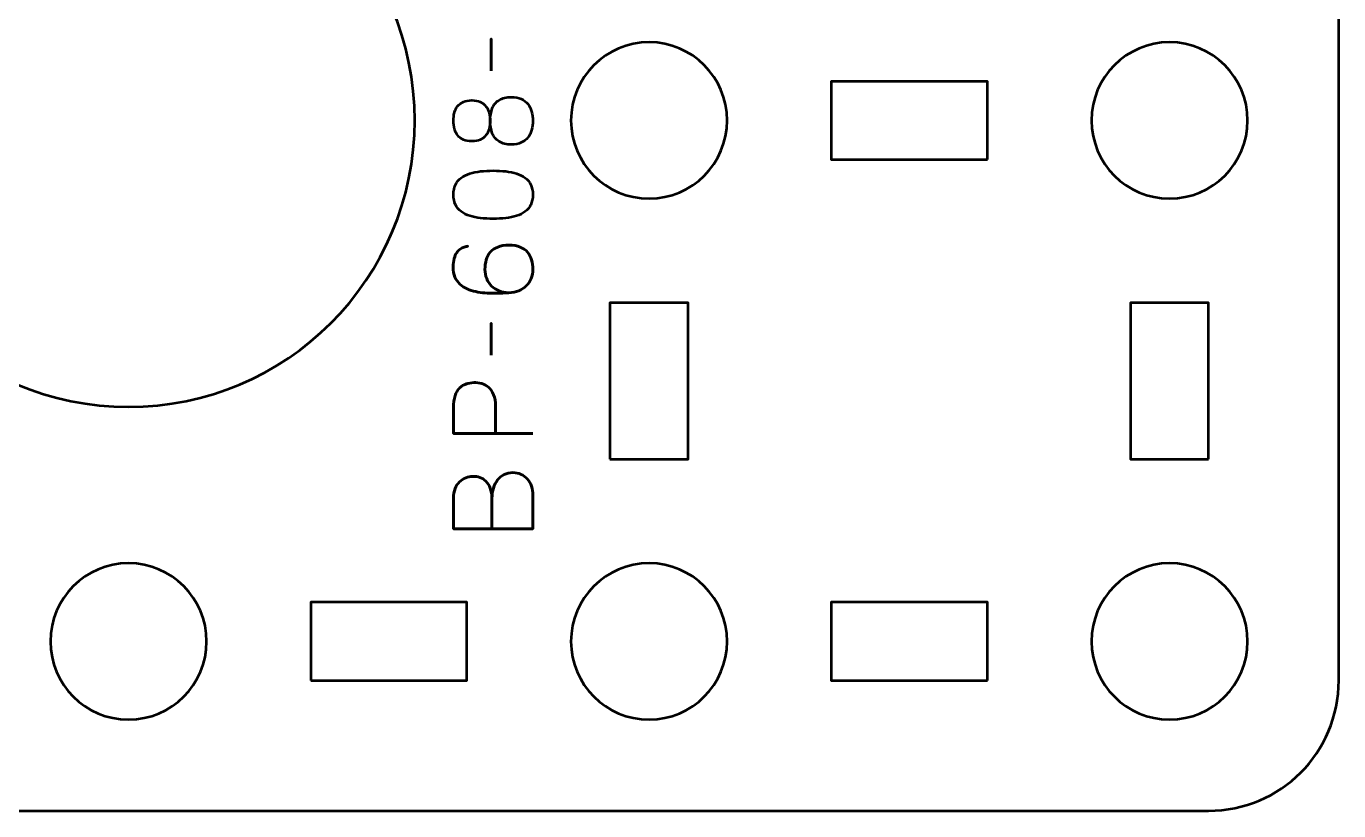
# Model space of a CAD drawing. Header units: centimetres. Extents: x -15.2 to -5.8, y -20.5 to -9.2.
# Drawn here: x -10.89 to -5.85, y -20.5 to -17.49 of the extents above; entities that cross this region are included whole.
import ezdxf

# ---------------------------------------------------------------- set-up
doc = ezdxf.new("R2010")
doc.units = ezdxf.units.CM
doc.header["$MEASUREMENT"] = 0
doc.layers.add('Layer 1', color=7, linetype='Continuous')

msp = doc.modelspace()

# ---------------------------------------------------------------- linework, layer by layer
at = {"layer": 'Layer 1', "lineweight": 53}
for points, knots in [([(-6.35005, -20.50003), (-6.35005, -20.50003), (-14.64995, -20.50003), (-14.64995, -20.50003), (-14.64995, -20.50003), (-14.92695, -20.50003), (-15.15005, -20.27694), (-15.15005, -19.99994), (-15.15005, -19.99994), (-15.15005, -19.99994), (-15.15005, -15.70008), (-15.15005, -15.70008), (-15.15005, -15.70008), (-15.15005, -15.42294), (-14.92695, -15.19998), (-14.64995, -15.19998), (-14.64995, -15.19998), (-14.64995, -15.19998), (-6.35005, -15.19998), (-6.35005, -15.19998), (-6.35005, -15.19998), (-6.07305, -15.19998), (-5.84995, -15.42294), (-5.84995, -15.70008), (-5.84995, -15.70008), (-5.84995, -15.70008), (-5.84995, -19.99994), (-5.84995, -19.99994), (-5.84995, -19.99994), (-5.84995, -20.27694), (-6.07305, -20.50003), (-6.35005, -20.50003)], [0, 0, 0, 0, 0.125, 0.125, 0.125, 0.125, 0.25, 0.25, 0.25, 0.25, 0.375, 0.375, 0.375, 0.375, 0.5, 0.5, 0.5, 0.5, 0.625, 0.625, 0.625, 0.625, 0.75, 0.75, 0.75, 0.75, 0.875, 0.875, 0.875, 0.875, 1, 1, 1, 1]), ([(-8.5, -17.54994), (-8.33433, -17.54994), (-8.2, -17.68431), (-8.2, -17.84994), (-8.2, -17.84994), (-8.2, -18.01571), (-8.33433, -18.14994), (-8.5, -18.14994), (-8.5, -18.14994), (-8.66563, -18.14994), (-8.8, -18.01571), (-8.8, -17.84994), (-8.8, -17.84994), (-8.8, -17.68431), (-8.66563, -17.54994), (-8.5, -17.54994)], [0, 0, 0, 0, 0.25, 0.25, 0.25, 0.25, 0.5, 0.5, 0.5, 0.5, 0.75, 0.75, 0.75, 0.75, 1, 1, 1, 1]), ([(-6.79998, -17.84993), (-6.79998, -17.6843), (-6.66575, -17.54993), (-6.49998, -17.54993), (-6.49998, -17.54993), (-6.33432, -17.54993), (-6.19998, -17.6843), (-6.19998, -17.84993), (-6.19998, -17.84993), (-6.19998, -18.0157), (-6.33432, -18.14993), (-6.49998, -18.14993), (-6.49998, -18.14993), (-6.66575, -18.14993), (-6.79998, -18.0157), (-6.79998, -17.84993)], [0, 0, 0, 0, 0.25, 0.25, 0.25, 0.25, 0.5, 0.5, 0.5, 0.5, 0.75, 0.75, 0.75, 0.75, 1, 1, 1, 1]), ([(-7.2, -18), (-7.2, -18), (-7.8, -18), (-7.8, -18), (-7.8, -18), (-7.8, -18), (-7.8, -17.7), (-7.8, -17.7), (-7.8, -17.7), (-7.8, -17.7), (-7.2, -17.7), (-7.2, -17.7), (-7.2, -17.7), (-7.2, -17.7), (-7.2, -18), (-7.2, -18)], [0, 0, 0, 0, 0.25, 0.25, 0.25, 0.25, 0.5, 0.5, 0.5, 0.5, 0.75, 0.75, 0.75, 0.75, 1, 1, 1, 1]), ([(-8.65007, -19.15), (-8.65007, -19.15), (-8.65007, -18.54999), (-8.65007, -18.54999), (-8.65007, -18.54999), (-8.65007, -18.54999), (-8.35007, -18.54999), (-8.35007, -18.54999), (-8.35007, -18.54999), (-8.35007, -18.54999), (-8.35007, -19.15), (-8.35007, -19.15), (-8.35007, -19.15), (-8.35007, -19.15), (-8.65007, -19.15), (-8.65007, -19.15)], [0, 0, 0, 0, 0.25, 0.25, 0.25, 0.25, 0.5, 0.5, 0.5, 0.5, 0.75, 0.75, 0.75, 0.75, 1, 1, 1, 1]), ([(-6.35005, -19.14999), (-6.35005, -19.14999), (-6.65005, -19.14999), (-6.65005, -19.14999), (-6.65005, -19.14999), (-6.65005, -19.14999), (-6.65005, -18.54998), (-6.65005, -18.54998), (-6.65005, -18.54998), (-6.65005, -18.54998), (-6.35005, -18.54998), (-6.35005, -18.54998), (-6.35005, -18.54998), (-6.35005, -18.54998), (-6.35005, -19.14999), (-6.35005, -19.14999)], [0, 0, 0, 0, 0.25, 0.25, 0.25, 0.25, 0.5, 0.5, 0.5, 0.5, 0.75, 0.75, 0.75, 0.75, 1, 1, 1, 1]), ([(-10.49993, -19.55001), (-10.3343, -19.55001), (-10.19993, -19.68424), (-10.19993, -19.85002), (-10.19993, -19.85002), (-10.19993, -20.01568), (-10.3343, -20.15002), (-10.49993, -20.15002), (-10.49993, -20.15002), (-10.6657, -20.15002), (-10.79993, -20.01568), (-10.79993, -19.85002), (-10.79993, -19.85002), (-10.79993, -19.68424), (-10.6657, -19.55001), (-10.49993, -19.55001)], [0, 0, 0, 0, 0.25, 0.25, 0.25, 0.25, 0.5, 0.5, 0.5, 0.5, 0.75, 0.75, 0.75, 0.75, 1, 1, 1, 1]), ([(-8.5, -19.55001), (-8.33433, -19.55001), (-8.2, -19.68424), (-8.2, -19.85002), (-8.2, -19.85002), (-8.2, -20.01568), (-8.33433, -20.15002), (-8.5, -20.15002), (-8.5, -20.15002), (-8.66563, -20.15002), (-8.8, -20.01568), (-8.8, -19.85002), (-8.8, -19.85002), (-8.8, -19.68424), (-8.66563, -19.55001), (-8.5, -19.55001)], [0, 0, 0, 0, 0.25, 0.25, 0.25, 0.25, 0.5, 0.5, 0.5, 0.5, 0.75, 0.75, 0.75, 0.75, 1, 1, 1, 1]), ([(-6.79998, -19.85), (-6.79998, -19.68423), (-6.66575, -19.55), (-6.49998, -19.55), (-6.49998, -19.55), (-6.33432, -19.55), (-6.19998, -19.68423), (-6.19998, -19.85), (-6.19998, -19.85), (-6.19998, -20.01567), (-6.33432, -20.15001), (-6.49998, -20.15001), (-6.49998, -20.15001), (-6.66575, -20.15001), (-6.79998, -20.01567), (-6.79998, -19.85)], [0, 0, 0, 0, 0.25, 0.25, 0.25, 0.25, 0.5, 0.5, 0.5, 0.5, 0.75, 0.75, 0.75, 0.75, 1, 1, 1, 1]), ([(-9.80002, -19.99995), (-9.80002, -19.99995), (-9.80002, -19.69994), (-9.80002, -19.69994), (-9.80002, -19.69994), (-9.80002, -19.69994), (-9.20002, -19.69994), (-9.20002, -19.69994), (-9.20002, -19.69994), (-9.20002, -19.69994), (-9.20002, -19.99995), (-9.20002, -19.99995), (-9.20002, -19.99995), (-9.20002, -19.99995), (-9.80002, -19.99995), (-9.80002, -19.99995)], [0, 0, 0, 0, 0.25, 0.25, 0.25, 0.25, 0.5, 0.5, 0.5, 0.5, 0.75, 0.75, 0.75, 0.75, 1, 1, 1, 1]), ([(-7.2, -19.99994), (-7.2, -19.99994), (-7.8, -19.99994), (-7.8, -19.99994), (-7.8, -19.99994), (-7.8, -19.99994), (-7.8, -19.69993), (-7.8, -19.69993), (-7.8, -19.69993), (-7.8, -19.69993), (-7.2, -19.69993), (-7.2, -19.69993), (-7.2, -19.69993), (-7.2, -19.69993), (-7.2, -19.99994), (-7.2, -19.99994)], [0, 0, 0, 0, 0.25, 0.25, 0.25, 0.25, 0.5, 0.5, 0.5, 0.5, 0.75, 0.75, 0.75, 0.75, 1, 1, 1, 1])]:
    msp.add_open_spline(points, degree=3, knots=knots, dxfattribs=at)
at = {"layer": 'Layer 1', "color": 250, "lineweight": 53}
msp.add_open_spline([(-11.6, -17.85001), (-11.6, -17.24259), (-11.10742, -16.75001), (-10.5, -16.75001), (-10.5, -16.75001), (-9.89258, -16.75001), (-9.4, -17.24259), (-9.4, -17.85001), (-9.4, -17.85001), (-9.4, -18.45743), (-9.89258, -18.95001), (-10.5, -18.95001), (-10.5, -18.95001), (-11.10742, -18.95001), (-11.6, -18.45743), (-11.6, -17.85001)], degree=3, knots=[0, 0, 0, 0, 0.25, 0.25, 0.25, 0.25, 0.5, 0.5, 0.5, 0.5, 0.75, 0.75, 0.75, 0.75, 1, 1, 1, 1], dxfattribs=at)
at = {"layer": 'Layer 1', "color": 30, "lineweight": 53}
for points, knots in [([(-9.10618, -17.66019), (-9.10618, -17.66019), (-9.10618, -17.537), (-9.10618, -17.537), (-9.10618, -17.537), (-9.10618, -17.537), (-9.10618, -17.66019), (-9.10618, -17.66019)], [0, 0, 0, 0, 0.5, 0.5, 0.5, 0.5, 1, 1, 1, 1]), ([(-9.11041, -17.85153), (-9.11041, -17.84067), (-9.11168, -17.83051), (-9.11422, -17.82098), (-9.11422, -17.82098), (-9.11683, -17.81153), (-9.12092, -17.8032), (-9.1265, -17.79594), (-9.1265, -17.79594), (-9.13207, -17.78874), (-9.13934, -17.7831), (-9.1483, -17.779), (-9.1483, -17.779), (-9.15719, -17.77491), (-9.16798, -17.77287), (-9.18068, -17.7728), (-9.18068, -17.7728), (-9.19338, -17.77287), (-9.20425, -17.77484), (-9.21328, -17.77872), (-9.21328, -17.77872), (-9.22231, -17.7826), (-9.22972, -17.78811), (-9.23536, -17.79516), (-9.23536, -17.79516), (-9.24108, -17.80222), (-9.24524, -17.81054), (-9.24785, -17.82014), (-9.24785, -17.82014), (-9.25046, -17.82966), (-9.25159, -17.84018), (-9.25138, -17.85153), (-9.25138, -17.85153), (-9.25117, -17.86289), (-9.24975, -17.87341), (-9.24714, -17.88293), (-9.24714, -17.88293), (-9.24446, -17.89253), (-9.2403, -17.90085), (-9.23473, -17.90791), (-9.23473, -17.90791), (-9.22915, -17.91496), (-9.22196, -17.92047), (-9.21307, -17.92435), (-9.21307, -17.92435), (-9.20411, -17.92823), (-9.19331, -17.9302), (-9.18068, -17.93027), (-9.18068, -17.93027), (-9.16798, -17.9302), (-9.15719, -17.92816), (-9.1483, -17.92406), (-9.1483, -17.92406), (-9.13934, -17.91997), (-9.13207, -17.91433), (-9.1265, -17.90706), (-9.1265, -17.90706), (-9.12092, -17.89986), (-9.11683, -17.89154), (-9.11422, -17.88208), (-9.11422, -17.88208), (-9.11168, -17.87256), (-9.11041, -17.8624), (-9.11041, -17.85153)], [0, 0, 0, 0, 0.0625, 0.0625, 0.0625, 0.0625, 0.125, 0.125, 0.125, 0.125, 0.1875, 0.1875, 0.1875, 0.1875, 0.25, 0.25, 0.25, 0.25, 0.3125, 0.3125, 0.3125, 0.3125, 0.375, 0.375, 0.375, 0.375, 0.4375, 0.4375, 0.4375, 0.4375, 0.5, 0.5, 0.5, 0.5, 0.5625, 0.5625, 0.5625, 0.5625, 0.625, 0.625, 0.625, 0.625, 0.6875, 0.6875, 0.6875, 0.6875, 0.75, 0.75, 0.75, 0.75, 0.8125, 0.8125, 0.8125, 0.8125, 0.875, 0.875, 0.875, 0.875, 0.9375, 0.9375, 0.9375, 0.9375, 1, 1, 1, 1]), ([(-9.11041, -17.85153), (-9.11041, -17.84067), (-9.11168, -17.83051), (-9.11422, -17.82098), (-9.11422, -17.82098), (-9.11683, -17.81153), (-9.12092, -17.8032), (-9.1265, -17.79594), (-9.1265, -17.79594), (-9.13207, -17.78874), (-9.13934, -17.7831), (-9.1483, -17.779), (-9.1483, -17.779), (-9.15719, -17.77491), (-9.16798, -17.77287), (-9.18068, -17.7728), (-9.18068, -17.7728), (-9.19338, -17.77287), (-9.20425, -17.77484), (-9.21328, -17.77872), (-9.21328, -17.77872), (-9.22231, -17.7826), (-9.22972, -17.78811), (-9.23536, -17.79516), (-9.23536, -17.79516), (-9.24108, -17.80222), (-9.24524, -17.81054), (-9.24785, -17.82014), (-9.24785, -17.82014), (-9.25046, -17.82966), (-9.25159, -17.84018), (-9.25138, -17.85153), (-9.25138, -17.85153), (-9.25117, -17.86289), (-9.24975, -17.87341), (-9.24714, -17.88293), (-9.24714, -17.88293), (-9.24446, -17.89253), (-9.2403, -17.90085), (-9.23473, -17.90791), (-9.23473, -17.90791), (-9.22915, -17.91496), (-9.22196, -17.92047), (-9.21307, -17.92435), (-9.21307, -17.92435), (-9.20411, -17.92823), (-9.19331, -17.9302), (-9.18068, -17.93027), (-9.18068, -17.93027), (-9.16798, -17.9302), (-9.15719, -17.92816), (-9.1483, -17.92406), (-9.1483, -17.92406), (-9.13934, -17.91997), (-9.13207, -17.91433), (-9.1265, -17.90706), (-9.1265, -17.90706), (-9.12092, -17.89986), (-9.11683, -17.89154), (-9.11422, -17.88208), (-9.11422, -17.88208), (-9.11168, -17.87256), (-9.11041, -17.8624), (-9.11041, -17.85153)], [0, 0, 0, 0, 0.0625, 0.0625, 0.0625, 0.0625, 0.125, 0.125, 0.125, 0.125, 0.1875, 0.1875, 0.1875, 0.1875, 0.25, 0.25, 0.25, 0.25, 0.3125, 0.3125, 0.3125, 0.3125, 0.375, 0.375, 0.375, 0.375, 0.4375, 0.4375, 0.4375, 0.4375, 0.5, 0.5, 0.5, 0.5, 0.5625, 0.5625, 0.5625, 0.5625, 0.625, 0.625, 0.625, 0.625, 0.6875, 0.6875, 0.6875, 0.6875, 0.75, 0.75, 0.75, 0.75, 0.8125, 0.8125, 0.8125, 0.8125, 0.875, 0.875, 0.875, 0.875, 0.9375, 0.9375, 0.9375, 0.9375, 1, 1, 1, 1]), ([(-8.94658, -17.85153), (-8.94658, -17.83883), (-8.94806, -17.82698), (-8.95117, -17.81597), (-8.95117, -17.81597), (-8.95427, -17.80497), (-8.95914, -17.7953), (-8.9657, -17.78691), (-8.9657, -17.78691), (-8.97233, -17.77858), (-8.9808, -17.77202), (-8.99124, -17.76729), (-8.99124, -17.76729), (-9.00161, -17.76256), (-9.0141, -17.76017), (-9.02871, -17.7601), (-9.02871, -17.7601), (-9.04811, -17.76024), (-9.06384, -17.76405), (-9.07584, -17.7716), (-9.07584, -17.7716), (-9.0879, -17.77914), (-9.09665, -17.78973), (-9.10222, -17.80335), (-9.10222, -17.80335), (-9.10773, -17.81703), (-9.11048, -17.83305), (-9.11041, -17.85153), (-9.11041, -17.85153), (-9.11048, -17.86995), (-9.10773, -17.88604), (-9.10222, -17.89958), (-9.10222, -17.89958), (-9.09665, -17.9132), (-9.0879, -17.92371), (-9.07584, -17.93119), (-9.07584, -17.93119), (-9.06384, -17.93867), (-9.04811, -17.94248), (-9.02871, -17.94255), (-9.02871, -17.94255), (-9.0141, -17.94248), (-9.00161, -17.94008), (-8.99124, -17.93535), (-8.99124, -17.93535), (-8.9808, -17.93063), (-8.97233, -17.92414), (-8.9657, -17.91574), (-8.9657, -17.91574), (-8.95914, -17.90741), (-8.95427, -17.89782), (-8.95117, -17.88681), (-8.95117, -17.88681), (-8.94806, -17.87588), (-8.94658, -17.86409), (-8.94658, -17.85153)], [0, 0, 0, 0, 0.0714286, 0.0714286, 0.0714286, 0.0714286, 0.1428571, 0.1428571, 0.1428571, 0.1428571, 0.2142857, 0.2142857, 0.2142857, 0.2142857, 0.2857143, 0.2857143, 0.2857143, 0.2857143, 0.3571429, 0.3571429, 0.3571429, 0.3571429, 0.4285714, 0.4285714, 0.4285714, 0.4285714, 0.5, 0.5, 0.5, 0.5, 0.5714286, 0.5714286, 0.5714286, 0.5714286, 0.6428571, 0.6428571, 0.6428571, 0.6428571, 0.7142857, 0.7142857, 0.7142857, 0.7142857, 0.7857143, 0.7857143, 0.7857143, 0.7857143, 0.8571429, 0.8571429, 0.8571429, 0.8571429, 0.9285714, 0.9285714, 0.9285714, 0.9285714, 1, 1, 1, 1]), ([(-8.94658, -17.85153), (-8.94658, -17.83883), (-8.94806, -17.82698), (-8.95117, -17.81597), (-8.95117, -17.81597), (-8.95427, -17.80497), (-8.95914, -17.7953), (-8.9657, -17.78691), (-8.9657, -17.78691), (-8.97233, -17.77858), (-8.9808, -17.77202), (-8.99124, -17.76729), (-8.99124, -17.76729), (-9.00161, -17.76256), (-9.0141, -17.76017), (-9.02871, -17.7601), (-9.02871, -17.7601), (-9.04811, -17.76024), (-9.06384, -17.76405), (-9.07584, -17.7716), (-9.07584, -17.7716), (-9.0879, -17.77914), (-9.09665, -17.78973), (-9.10222, -17.80335), (-9.10222, -17.80335), (-9.10773, -17.81703), (-9.11048, -17.83305), (-9.11041, -17.85153), (-9.11041, -17.85153), (-9.11048, -17.86995), (-9.10773, -17.88604), (-9.10222, -17.89958), (-9.10222, -17.89958), (-9.09665, -17.9132), (-9.0879, -17.92371), (-9.07584, -17.93119), (-9.07584, -17.93119), (-9.06384, -17.93867), (-9.04811, -17.94248), (-9.02871, -17.94255), (-9.02871, -17.94255), (-9.0141, -17.94248), (-9.00161, -17.94008), (-8.99124, -17.93535), (-8.99124, -17.93535), (-8.9808, -17.93063), (-8.97233, -17.92414), (-8.9657, -17.91574), (-8.9657, -17.91574), (-8.95914, -17.90741), (-8.95427, -17.89782), (-8.95117, -17.88681), (-8.95117, -17.88681), (-8.94806, -17.87588), (-8.94658, -17.86409), (-8.94658, -17.85153)], [0, 0, 0, 0, 0.0714286, 0.0714286, 0.0714286, 0.0714286, 0.1428571, 0.1428571, 0.1428571, 0.1428571, 0.2142857, 0.2142857, 0.2142857, 0.2142857, 0.2857143, 0.2857143, 0.2857143, 0.2857143, 0.3571429, 0.3571429, 0.3571429, 0.3571429, 0.4285714, 0.4285714, 0.4285714, 0.4285714, 0.5, 0.5, 0.5, 0.5, 0.5714286, 0.5714286, 0.5714286, 0.5714286, 0.6428571, 0.6428571, 0.6428571, 0.6428571, 0.7142857, 0.7142857, 0.7142857, 0.7142857, 0.7857143, 0.7857143, 0.7857143, 0.7857143, 0.8571429, 0.8571429, 0.8571429, 0.8571429, 0.9285714, 0.9285714, 0.9285714, 0.9285714, 1, 1, 1, 1]), ([(-8.94658, -18.13516), (-8.94665, -18.12035), (-8.94926, -18.10758), (-8.95434, -18.09692), (-8.95434, -18.09692), (-8.95942, -18.08634), (-8.96669, -18.07752), (-8.97593, -18.07047), (-8.97593, -18.07047), (-8.98524, -18.06348), (-8.99625, -18.05798), (-9.00895, -18.05389), (-9.00895, -18.05389), (-9.02165, -18.04986), (-9.03555, -18.04697), (-9.05079, -18.04535), (-9.05079, -18.04535), (-9.06603, -18.04365), (-9.08205, -18.04281), (-9.09898, -18.04288), (-9.09898, -18.04288), (-9.11584, -18.04281), (-9.13186, -18.04365), (-9.14703, -18.04535), (-9.14703, -18.04535), (-9.1622, -18.04697), (-9.17617, -18.04986), (-9.18887, -18.05389), (-9.18887, -18.05389), (-9.2015, -18.05798), (-9.2125, -18.06348), (-9.22189, -18.07047), (-9.22189, -18.07047), (-9.2312, -18.07752), (-9.23847, -18.08634), (-9.24355, -18.09692), (-9.24355, -18.09692), (-9.2487, -18.10758), (-9.25131, -18.12035), (-9.25138, -18.13516), (-9.25138, -18.13516), (-9.25131, -18.14998), (-9.2487, -18.16275), (-9.24355, -18.17341), (-9.24355, -18.17341), (-9.23847, -18.18399), (-9.2312, -18.19281), (-9.22189, -18.19986), (-9.22189, -18.19986), (-9.2125, -18.20685), (-9.2015, -18.21235), (-9.18887, -18.21644), (-9.18887, -18.21644), (-9.17617, -18.22047), (-9.1622, -18.22336), (-9.14703, -18.22498), (-9.14703, -18.22498), (-9.13186, -18.22667), (-9.11584, -18.22752), (-9.09898, -18.22745), (-9.09898, -18.22745), (-9.08205, -18.22752), (-9.06603, -18.22667), (-9.05079, -18.22498), (-9.05079, -18.22498), (-9.03555, -18.22336), (-9.02165, -18.22047), (-9.00895, -18.21644), (-9.00895, -18.21644), (-8.99625, -18.21235), (-8.98524, -18.20685), (-8.97593, -18.19986), (-8.97593, -18.19986), (-8.96669, -18.19281), (-8.95942, -18.18399), (-8.95434, -18.17341), (-8.95434, -18.17341), (-8.94926, -18.16275), (-8.94665, -18.14998), (-8.94658, -18.13516)], [0, 0, 0, 0, 0.05, 0.05, 0.05, 0.05, 0.1, 0.1, 0.1, 0.1, 0.15, 0.15, 0.15, 0.15, 0.2, 0.2, 0.2, 0.2, 0.25, 0.25, 0.25, 0.25, 0.3, 0.3, 0.3, 0.3, 0.35, 0.35, 0.35, 0.35, 0.4, 0.4, 0.4, 0.4, 0.45, 0.45, 0.45, 0.45, 0.5, 0.5, 0.5, 0.5, 0.55, 0.55, 0.55, 0.55, 0.6, 0.6, 0.6, 0.6, 0.65, 0.65, 0.65, 0.65, 0.7, 0.7, 0.7, 0.7, 0.75, 0.75, 0.75, 0.75, 0.8, 0.8, 0.8, 0.8, 0.85, 0.85, 0.85, 0.85, 0.9, 0.9, 0.9, 0.9, 0.95, 0.95, 0.95, 0.95, 1, 1, 1, 1]), ([(-8.94658, -18.13516), (-8.94665, -18.12035), (-8.94926, -18.10758), (-8.95434, -18.09692), (-8.95434, -18.09692), (-8.95942, -18.08634), (-8.96669, -18.07752), (-8.97593, -18.07047), (-8.97593, -18.07047), (-8.98524, -18.06348), (-8.99625, -18.05798), (-9.00895, -18.05389), (-9.00895, -18.05389), (-9.02165, -18.04986), (-9.03555, -18.04697), (-9.05079, -18.04535), (-9.05079, -18.04535), (-9.06603, -18.04365), (-9.08205, -18.04281), (-9.09898, -18.04288), (-9.09898, -18.04288), (-9.11584, -18.04281), (-9.13186, -18.04365), (-9.14703, -18.04535), (-9.14703, -18.04535), (-9.1622, -18.04697), (-9.17617, -18.04986), (-9.18887, -18.05389), (-9.18887, -18.05389), (-9.2015, -18.05798), (-9.2125, -18.06348), (-9.22189, -18.07047), (-9.22189, -18.07047), (-9.2312, -18.07752), (-9.23847, -18.08634), (-9.24355, -18.09692), (-9.24355, -18.09692), (-9.2487, -18.10758), (-9.25131, -18.12035), (-9.25138, -18.13516), (-9.25138, -18.13516), (-9.25131, -18.14998), (-9.2487, -18.16275), (-9.24355, -18.17341), (-9.24355, -18.17341), (-9.23847, -18.18399), (-9.2312, -18.19281), (-9.22189, -18.19986), (-9.22189, -18.19986), (-9.2125, -18.20685), (-9.2015, -18.21235), (-9.18887, -18.21644), (-9.18887, -18.21644), (-9.17617, -18.22047), (-9.1622, -18.22336), (-9.14703, -18.22498), (-9.14703, -18.22498), (-9.13186, -18.22667), (-9.11584, -18.22752), (-9.09898, -18.22745), (-9.09898, -18.22745), (-9.08205, -18.22752), (-9.06603, -18.22667), (-9.05079, -18.22498), (-9.05079, -18.22498), (-9.03555, -18.22336), (-9.02165, -18.22047), (-9.00895, -18.21644), (-9.00895, -18.21644), (-8.99625, -18.21235), (-8.98524, -18.20685), (-8.97593, -18.19986), (-8.97593, -18.19986), (-8.96669, -18.19281), (-8.95942, -18.18399), (-8.95434, -18.17341), (-8.95434, -18.17341), (-8.94926, -18.16275), (-8.94665, -18.14998), (-8.94658, -18.13516)], [0, 0, 0, 0, 0.05, 0.05, 0.05, 0.05, 0.1, 0.1, 0.1, 0.1, 0.15, 0.15, 0.15, 0.15, 0.2, 0.2, 0.2, 0.2, 0.25, 0.25, 0.25, 0.25, 0.3, 0.3, 0.3, 0.3, 0.35, 0.35, 0.35, 0.35, 0.4, 0.4, 0.4, 0.4, 0.45, 0.45, 0.45, 0.45, 0.5, 0.5, 0.5, 0.5, 0.55, 0.55, 0.55, 0.55, 0.6, 0.6, 0.6, 0.6, 0.65, 0.65, 0.65, 0.65, 0.7, 0.7, 0.7, 0.7, 0.75, 0.75, 0.75, 0.75, 0.8, 0.8, 0.8, 0.8, 0.85, 0.85, 0.85, 0.85, 0.9, 0.9, 0.9, 0.9, 0.95, 0.95, 0.95, 0.95, 1, 1, 1, 1]), ([(-9.03844, -18.5115), (-9.05227, -18.51143), (-9.06476, -18.50918), (-9.07598, -18.50466), (-9.07598, -18.50466), (-9.08727, -18.50022), (-9.09693, -18.49394), (-9.10498, -18.48582), (-9.10498, -18.48582), (-9.11309, -18.47778), (-9.1193, -18.46825), (-9.12367, -18.45739), (-9.12367, -18.45739), (-9.12805, -18.44652), (-9.13023, -18.4346), (-9.13031, -18.42176), (-9.13031, -18.42176), (-9.13038, -18.40885), (-9.12875, -18.39678), (-9.12551, -18.38556), (-9.12551, -18.38556), (-9.12233, -18.37434), (-9.11711, -18.36454), (-9.10991, -18.356), (-9.10991, -18.356), (-9.10279, -18.34746), (-9.09333, -18.34076), (-9.08155, -18.33596), (-9.08155, -18.33596), (-9.06977, -18.33117), (-9.05545, -18.3287), (-9.03844, -18.32863), (-9.03844, -18.32863), (-9.02144, -18.3287), (-9.00712, -18.33117), (-8.99533, -18.33596), (-8.99533, -18.33596), (-8.98355, -18.34076), (-8.9741, -18.34746), (-8.96697, -18.356), (-8.96697, -18.356), (-8.95977, -18.36454), (-8.95455, -18.37434), (-8.95138, -18.38556), (-8.95138, -18.38556), (-8.94813, -18.39678), (-8.94651, -18.40885), (-8.94658, -18.42176), (-8.94658, -18.42176), (-8.94665, -18.4346), (-8.94884, -18.44638), (-8.95321, -18.45718), (-8.95321, -18.45718), (-8.95759, -18.4679), (-8.9638, -18.47721), (-8.97184, -18.48519), (-8.97184, -18.48519), (-8.97995, -18.49316), (-8.98962, -18.49944), (-9.00084, -18.50395), (-9.00084, -18.50395), (-9.01213, -18.50854), (-9.02461, -18.51101), (-9.03844, -18.5115), (-9.03844, -18.5115), (-9.04543, -18.51179), (-9.05375, -18.51214), (-9.06342, -18.51263), (-9.06342, -18.51263), (-9.07316, -18.51313), (-9.08374, -18.51341), (-9.0951, -18.51348), (-9.0951, -18.51348), (-9.10653, -18.51355), (-9.11831, -18.5132), (-9.13038, -18.51228), (-9.13038, -18.51228), (-9.14251, -18.51143), (-9.15444, -18.50974), (-9.16615, -18.50727), (-9.16615, -18.50727), (-9.17793, -18.5048), (-9.18901, -18.50127), (-9.19938, -18.49662), (-9.19938, -18.49662), (-9.20975, -18.49196), (-9.21892, -18.48596), (-9.2269, -18.47855), (-9.2269, -18.47855), (-9.23487, -18.47108), (-9.24115, -18.46197), (-9.24573, -18.45118), (-9.24573, -18.45118), (-9.25025, -18.44038), (-9.25258, -18.42761), (-9.25265, -18.41287), (-9.25265, -18.41287), (-9.25258, -18.40003), (-9.25131, -18.38916), (-9.24884, -18.38013), (-9.24884, -18.38013), (-9.24637, -18.3711), (-9.24305, -18.36369), (-9.23896, -18.35776), (-9.23896, -18.35776), (-9.2348, -18.35191), (-9.23028, -18.34725), (-9.22527, -18.34387), (-9.22527, -18.34387), (-9.22033, -18.34048), (-9.21532, -18.33794), (-9.21031, -18.33639), (-9.21031, -18.33639), (-9.20531, -18.33476), (-9.20065, -18.33371), (-9.19634, -18.33328), (-9.19634, -18.33328), (-9.20065, -18.33371), (-9.20531, -18.33476), (-9.21031, -18.33639), (-9.21031, -18.33639), (-9.21532, -18.33794), (-9.22033, -18.34048), (-9.22527, -18.34387), (-9.22527, -18.34387), (-9.23028, -18.34725), (-9.2348, -18.35191), (-9.23896, -18.35776), (-9.23896, -18.35776), (-9.24305, -18.36369), (-9.24637, -18.3711), (-9.24884, -18.38013), (-9.24884, -18.38013), (-9.25131, -18.38916), (-9.25258, -18.40003), (-9.25265, -18.41287), (-9.25265, -18.41287), (-9.25258, -18.42761), (-9.25025, -18.44038), (-9.24573, -18.45118), (-9.24573, -18.45118), (-9.24115, -18.46197), (-9.23487, -18.47108), (-9.2269, -18.47855), (-9.2269, -18.47855), (-9.21892, -18.48596), (-9.20975, -18.49196), (-9.19938, -18.49662), (-9.19938, -18.49662), (-9.18901, -18.50127), (-9.17793, -18.5048), (-9.16615, -18.50727), (-9.16615, -18.50727), (-9.15444, -18.50974), (-9.14251, -18.51143), (-9.13038, -18.51228), (-9.13038, -18.51228), (-9.11831, -18.5132), (-9.10653, -18.51355), (-9.0951, -18.51348), (-9.0951, -18.51348), (-9.08374, -18.51341), (-9.07316, -18.51313), (-9.06342, -18.51263), (-9.06342, -18.51263), (-9.05375, -18.51214), (-9.04543, -18.51179), (-9.03844, -18.5115), (-9.03844, -18.5115), (-9.02461, -18.51101), (-9.01213, -18.50854), (-9.00084, -18.50395), (-9.00084, -18.50395), (-8.98962, -18.49944), (-8.97995, -18.49316), (-8.97184, -18.48519), (-8.97184, -18.48519), (-8.9638, -18.47721), (-8.95759, -18.4679), (-8.95321, -18.45718), (-8.95321, -18.45718), (-8.94884, -18.44638), (-8.94665, -18.4346), (-8.94658, -18.42176), (-8.94658, -18.42176), (-8.94651, -18.40885), (-8.94813, -18.39678), (-8.95138, -18.38556), (-8.95138, -18.38556), (-8.95455, -18.37434), (-8.95977, -18.36454), (-8.96697, -18.356), (-8.96697, -18.356), (-8.9741, -18.34746), (-8.98355, -18.34076), (-8.99533, -18.33596), (-8.99533, -18.33596), (-9.00712, -18.33117), (-9.02144, -18.3287), (-9.03844, -18.32863), (-9.03844, -18.32863), (-9.05545, -18.3287), (-9.06977, -18.33117), (-9.08155, -18.33596), (-9.08155, -18.33596), (-9.09333, -18.34076), (-9.10279, -18.34746), (-9.10991, -18.356), (-9.10991, -18.356), (-9.11711, -18.36454), (-9.12233, -18.37434), (-9.12551, -18.38556), (-9.12551, -18.38556), (-9.12875, -18.39678), (-9.13038, -18.40885), (-9.13031, -18.42176), (-9.13031, -18.42176), (-9.13023, -18.4346), (-9.12805, -18.44652), (-9.12367, -18.45739), (-9.12367, -18.45739), (-9.1193, -18.46825), (-9.11309, -18.47778), (-9.10498, -18.48582), (-9.10498, -18.48582), (-9.09693, -18.49394), (-9.08727, -18.50022), (-9.07598, -18.50466), (-9.07598, -18.50466), (-9.06476, -18.50918), (-9.05227, -18.51143), (-9.03844, -18.5115)], [0, 0, 0, 0, 0.0172414, 0.0172414, 0.0172414, 0.0172414, 0.0344828, 0.0344828, 0.0344828, 0.0344828, 0.0517241, 0.0517241, 0.0517241, 0.0517241, 0.0689655, 0.0689655, 0.0689655, 0.0689655, 0.0862069, 0.0862069, 0.0862069, 0.0862069, 0.1034483, 0.1034483, 0.1034483, 0.1034483, 0.1206897, 0.1206897, 0.1206897, 0.1206897, 0.137931, 0.137931, 0.137931, 0.137931, 0.1551724, 0.1551724, 0.1551724, 0.1551724, 0.1724138, 0.1724138, 0.1724138, 0.1724138, 0.1896552, 0.1896552, 0.1896552, 0.1896552, 0.2068966, 0.2068966, 0.2068966, 0.2068966, 0.2241379, 0.2241379, 0.2241379, 0.2241379, 0.2413793, 0.2413793, 0.2413793, 0.2413793, 0.2586207, 0.2586207, 0.2586207, 0.2586207, 0.2758621, 0.2758621, 0.2758621, 0.2758621, 0.2931034, 0.2931034, 0.2931034, 0.2931034, 0.3103448, 0.3103448, 0.3103448, 0.3103448, 0.3275862, 0.3275862, 0.3275862, 0.3275862, 0.3448276, 0.3448276, 0.3448276, 0.3448276, 0.362069, 0.362069, 0.362069, 0.362069, 0.3793103, 0.3793103, 0.3793103, 0.3793103, 0.3965517, 0.3965517, 0.3965517, 0.3965517, 0.4137931, 0.4137931, 0.4137931, 0.4137931, 0.4310345, 0.4310345, 0.4310345, 0.4310345, 0.4482759, 0.4482759, 0.4482759, 0.4482759, 0.4655172, 0.4655172, 0.4655172, 0.4655172, 0.4827586, 0.4827586, 0.4827586, 0.4827586, 0.5, 0.5, 0.5, 0.5, 0.5172414, 0.5172414, 0.5172414, 0.5172414, 0.5344828, 0.5344828, 0.5344828, 0.5344828, 0.5517241, 0.5517241, 0.5517241, 0.5517241, 0.5689655, 0.5689655, 0.5689655, 0.5689655, 0.5862069, 0.5862069, 0.5862069, 0.5862069, 0.6034483, 0.6034483, 0.6034483, 0.6034483, 0.6206897, 0.6206897, 0.6206897, 0.6206897, 0.637931, 0.637931, 0.637931, 0.637931, 0.6551724, 0.6551724, 0.6551724, 0.6551724, 0.6724138, 0.6724138, 0.6724138, 0.6724138, 0.6896552, 0.6896552, 0.6896552, 0.6896552, 0.7068966, 0.7068966, 0.7068966, 0.7068966, 0.7241379, 0.7241379, 0.7241379, 0.7241379, 0.7413793, 0.7413793, 0.7413793, 0.7413793, 0.7586207, 0.7586207, 0.7586207, 0.7586207, 0.7758621, 0.7758621, 0.7758621, 0.7758621, 0.7931034, 0.7931034, 0.7931034, 0.7931034, 0.8103448, 0.8103448, 0.8103448, 0.8103448, 0.8275862, 0.8275862, 0.8275862, 0.8275862, 0.8448276, 0.8448276, 0.8448276, 0.8448276, 0.862069, 0.862069, 0.862069, 0.862069, 0.8793103, 0.8793103, 0.8793103, 0.8793103, 0.8965517, 0.8965517, 0.8965517, 0.8965517, 0.9137931, 0.9137931, 0.9137931, 0.9137931, 0.9310345, 0.9310345, 0.9310345, 0.9310345, 0.9482759, 0.9482759, 0.9482759, 0.9482759, 0.9655172, 0.9655172, 0.9655172, 0.9655172, 0.9827586, 0.9827586, 0.9827586, 0.9827586, 1, 1, 1, 1]), ([(-9.10618, -18.75153), (-9.10618, -18.75153), (-9.10618, -18.62834), (-9.10618, -18.62834), (-9.10618, -18.62834), (-9.10618, -18.62834), (-9.10618, -18.75153), (-9.10618, -18.75153)], [0, 0, 0, 0, 0.5, 0.5, 0.5, 0.5, 1, 1, 1, 1]), ([(-8.94658, -19.05209), (-8.94658, -19.05209), (-9.2518, -19.05209), (-9.2518, -19.05209), (-9.2518, -19.05209), (-9.2518, -19.05209), (-9.2518, -18.95472), (-9.2518, -18.95472), (-9.2518, -18.95472), (-9.25173, -18.93525), (-9.24954, -18.91924), (-9.24531, -18.90661), (-9.24531, -18.90661), (-9.24115, -18.89405), (-9.23536, -18.88417), (-9.22802, -18.87704), (-9.22802, -18.87704), (-9.22076, -18.86992), (-9.21243, -18.86484), (-9.20305, -18.86173), (-9.20305, -18.86173), (-9.19366, -18.8587), (-9.18386, -18.85694), (-9.17348, -18.85651), (-9.17348, -18.85651), (-9.16311, -18.85602), (-9.15295, -18.85722), (-9.14308, -18.86004), (-9.14308, -18.86004), (-9.1332, -18.86293), (-9.12424, -18.8678), (-9.11619, -18.87479), (-9.11619, -18.87479), (-9.10815, -18.8817), (-9.10173, -18.89108), (-9.097, -18.90287), (-9.097, -18.90287), (-9.09221, -18.91465), (-9.08981, -18.92925), (-9.08967, -18.94668), (-9.08967, -18.94668), (-9.08967, -18.94668), (-9.08967, -19.05209), (-9.08967, -19.05209), (-9.08967, -19.05209), (-9.08967, -19.05209), (-9.08967, -18.94668), (-9.08967, -18.94668), (-9.08967, -18.94668), (-9.08981, -18.92961), (-9.09221, -18.91514), (-9.097, -18.90343), (-9.097, -18.90343), (-9.10173, -18.89165), (-9.10815, -18.88226), (-9.11619, -18.87521), (-9.11619, -18.87521), (-9.12424, -18.86822), (-9.1332, -18.86321), (-9.14308, -18.86025), (-9.14308, -18.86025), (-9.15295, -18.85729), (-9.16311, -18.85602), (-9.17348, -18.85651), (-9.17348, -18.85651), (-9.18386, -18.85694), (-9.19366, -18.8587), (-9.20305, -18.86187), (-9.20305, -18.86187), (-9.21243, -18.86498), (-9.22076, -18.8702), (-9.22802, -18.87733), (-9.22802, -18.87733), (-9.23536, -18.88452), (-9.24115, -18.8944), (-9.24531, -18.90696), (-9.24531, -18.90696), (-9.24954, -18.91959), (-9.25173, -18.93546), (-9.2518, -18.95472), (-9.2518, -18.95472), (-9.2518, -18.95472), (-9.2518, -19.05209), (-9.2518, -19.05209), (-9.2518, -19.05209), (-9.2518, -19.05209), (-8.94658, -19.05209), (-8.94658, -19.05209)], [0, 0, 0, 0, 0.0454545, 0.0454545, 0.0454545, 0.0454545, 0.0909091, 0.0909091, 0.0909091, 0.0909091, 0.1363636, 0.1363636, 0.1363636, 0.1363636, 0.1818182, 0.1818182, 0.1818182, 0.1818182, 0.2272727, 0.2272727, 0.2272727, 0.2272727, 0.2727273, 0.2727273, 0.2727273, 0.2727273, 0.3181818, 0.3181818, 0.3181818, 0.3181818, 0.3636364, 0.3636364, 0.3636364, 0.3636364, 0.4090909, 0.4090909, 0.4090909, 0.4090909, 0.4545455, 0.4545455, 0.4545455, 0.4545455, 0.5, 0.5, 0.5, 0.5, 0.5454545, 0.5454545, 0.5454545, 0.5454545, 0.5909091, 0.5909091, 0.5909091, 0.5909091, 0.6363636, 0.6363636, 0.6363636, 0.6363636, 0.6818182, 0.6818182, 0.6818182, 0.6818182, 0.7272727, 0.7272727, 0.7272727, 0.7272727, 0.7727273, 0.7727273, 0.7727273, 0.7727273, 0.8181818, 0.8181818, 0.8181818, 0.8181818, 0.8636364, 0.8636364, 0.8636364, 0.8636364, 0.9090909, 0.9090909, 0.9090909, 0.9090909, 0.9545455, 0.9545455, 0.9545455, 0.9545455, 1, 1, 1, 1]), ([(-9.10364, -19.41827), (-9.10364, -19.41827), (-9.10364, -19.30101), (-9.10364, -19.30101), (-9.10364, -19.30101), (-9.10371, -19.28577), (-9.10582, -19.27279), (-9.10999, -19.26185), (-9.10999, -19.26185), (-9.11408, -19.25098), (-9.11965, -19.24217), (-9.12664, -19.23532), (-9.12664, -19.23532), (-9.13362, -19.22848), (-9.14152, -19.22354), (-9.15027, -19.22043), (-9.15027, -19.22043), (-9.15895, -19.2174), (-9.16798, -19.21599), (-9.17729, -19.21634), (-9.17729, -19.21634), (-9.18661, -19.21677), (-9.19564, -19.21874), (-9.20446, -19.22227), (-9.20446, -19.22227), (-9.21328, -19.22573), (-9.22125, -19.23095), (-9.22838, -19.23779), (-9.22838, -19.23779), (-9.2355, -19.24463), (-9.24115, -19.25317), (-9.24531, -19.26354), (-9.24531, -19.26354), (-9.24954, -19.27392), (-9.25173, -19.28612), (-9.2518, -19.30016), (-9.2518, -19.30016), (-9.2518, -19.30016), (-9.2518, -19.41827), (-9.2518, -19.41827), (-9.2518, -19.41827), (-9.2518, -19.41827), (-8.94658, -19.41827), (-8.94658, -19.41827), (-8.94658, -19.41827), (-8.94658, -19.41827), (-8.94658, -19.28831), (-8.94658, -19.28831), (-8.94658, -19.28831), (-8.94658, -19.27617), (-8.94834, -19.26488), (-8.9518, -19.25444), (-8.9518, -19.25444), (-8.95533, -19.244), (-8.96034, -19.2349), (-8.96697, -19.227), (-8.96697, -19.227), (-8.97367, -19.21916), (-8.98172, -19.21303), (-8.99124, -19.20865), (-8.99124, -19.20865), (-9.00077, -19.20428), (-9.01156, -19.20202), (-9.02363, -19.20195), (-9.02363, -19.20195), (-9.03576, -19.20223), (-9.0467, -19.20477), (-9.0565, -19.20964), (-9.0565, -19.20964), (-9.06631, -19.21451), (-9.07471, -19.22128), (-9.08169, -19.23003), (-9.08169, -19.23003), (-9.08875, -19.23878), (-9.09418, -19.24922), (-9.09792, -19.26122), (-9.09792, -19.26122), (-9.10166, -19.27321), (-9.10356, -19.28647), (-9.10364, -19.30101), (-9.10364, -19.30101), (-9.10356, -19.28647), (-9.10166, -19.27321), (-9.09792, -19.26122), (-9.09792, -19.26122), (-9.09418, -19.24922), (-9.08875, -19.23878), (-9.08169, -19.23003), (-9.08169, -19.23003), (-9.07471, -19.22128), (-9.06631, -19.21451), (-9.0565, -19.20964), (-9.0565, -19.20964), (-9.0467, -19.20477), (-9.03576, -19.20223), (-9.02363, -19.20195), (-9.02363, -19.20195), (-9.01156, -19.20202), (-9.00077, -19.20428), (-8.99124, -19.20865), (-8.99124, -19.20865), (-8.98172, -19.21303), (-8.97367, -19.21916), (-8.96697, -19.227), (-8.96697, -19.227), (-8.96034, -19.2349), (-8.95533, -19.244), (-8.9518, -19.25444), (-8.9518, -19.25444), (-8.94834, -19.26488), (-8.94658, -19.27617), (-8.94658, -19.28831), (-8.94658, -19.28831), (-8.94658, -19.28831), (-8.94658, -19.41827), (-8.94658, -19.41827), (-8.94658, -19.41827), (-8.94658, -19.41827), (-9.2518, -19.41827), (-9.2518, -19.41827), (-9.2518, -19.41827), (-9.2518, -19.41827), (-9.2518, -19.30016), (-9.2518, -19.30016), (-9.2518, -19.30016), (-9.25173, -19.28612), (-9.24954, -19.27392), (-9.24531, -19.26354), (-9.24531, -19.26354), (-9.24115, -19.25317), (-9.2355, -19.24463), (-9.22838, -19.23779), (-9.22838, -19.23779), (-9.22125, -19.23095), (-9.21328, -19.22573), (-9.20446, -19.22227), (-9.20446, -19.22227), (-9.19564, -19.21874), (-9.18661, -19.21677), (-9.17729, -19.21634), (-9.17729, -19.21634), (-9.16798, -19.21599), (-9.15895, -19.2174), (-9.15027, -19.22043), (-9.15027, -19.22043), (-9.14152, -19.22354), (-9.13362, -19.22848), (-9.12664, -19.23532), (-9.12664, -19.23532), (-9.11965, -19.24217), (-9.11408, -19.25098), (-9.10999, -19.26185), (-9.10999, -19.26185), (-9.10582, -19.27279), (-9.10371, -19.28577), (-9.10364, -19.30101), (-9.10364, -19.30101), (-9.10364, -19.30101), (-9.10364, -19.41827), (-9.10364, -19.41827)], [0, 0, 0, 0, 0.025, 0.025, 0.025, 0.025, 0.05, 0.05, 0.05, 0.05, 0.075, 0.075, 0.075, 0.075, 0.1, 0.1, 0.1, 0.1, 0.125, 0.125, 0.125, 0.125, 0.15, 0.15, 0.15, 0.15, 0.175, 0.175, 0.175, 0.175, 0.2, 0.2, 0.2, 0.2, 0.225, 0.225, 0.225, 0.225, 0.25, 0.25, 0.25, 0.25, 0.275, 0.275, 0.275, 0.275, 0.3, 0.3, 0.3, 0.3, 0.325, 0.325, 0.325, 0.325, 0.35, 0.35, 0.35, 0.35, 0.375, 0.375, 0.375, 0.375, 0.4, 0.4, 0.4, 0.4, 0.425, 0.425, 0.425, 0.425, 0.45, 0.45, 0.45, 0.45, 0.475, 0.475, 0.475, 0.475, 0.5, 0.5, 0.5, 0.5, 0.525, 0.525, 0.525, 0.525, 0.55, 0.55, 0.55, 0.55, 0.575, 0.575, 0.575, 0.575, 0.6, 0.6, 0.6, 0.6, 0.625, 0.625, 0.625, 0.625, 0.65, 0.65, 0.65, 0.65, 0.675, 0.675, 0.675, 0.675, 0.7, 0.7, 0.7, 0.7, 0.725, 0.725, 0.725, 0.725, 0.75, 0.75, 0.75, 0.75, 0.775, 0.775, 0.775, 0.775, 0.8, 0.8, 0.8, 0.8, 0.825, 0.825, 0.825, 0.825, 0.85, 0.85, 0.85, 0.85, 0.875, 0.875, 0.875, 0.875, 0.9, 0.9, 0.9, 0.9, 0.925, 0.925, 0.925, 0.925, 0.95, 0.95, 0.95, 0.95, 0.975, 0.975, 0.975, 0.975, 1, 1, 1, 1])]:
    msp.add_open_spline(points, degree=3, knots=knots, dxfattribs=at)

doc.saveas('drawing.dxf')
